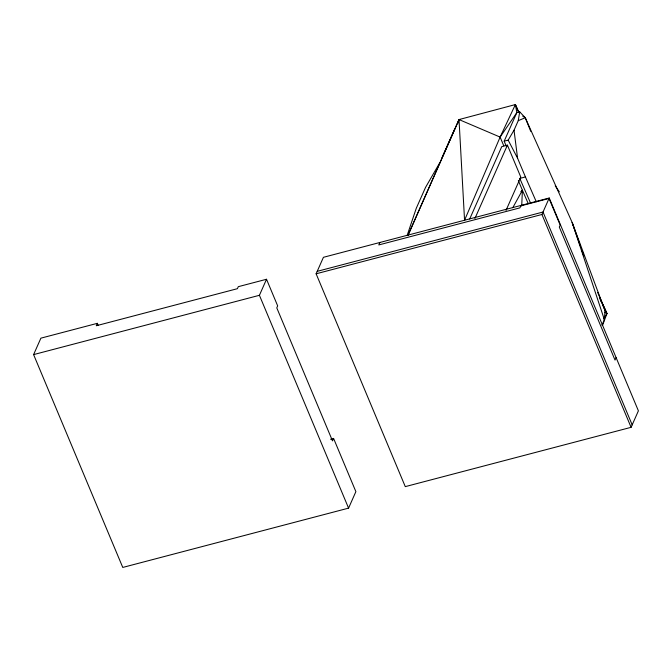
<?xml version="1.0" encoding="UTF-8"?>
<svg xmlns="http://www.w3.org/2000/svg" width="672" height="672" viewBox="0 0 672 672"><rect width="100%" height="100%" fill="white"/><g stroke="black" fill="none" stroke-linecap="round" stroke-linejoin="round"><path stroke-width="1.01" d="M521.716 205.96L522.396 190.26L518.347 180.592M601.927 325.198L604.38 319.654L605.01 310.783L572.158 222.474L525.26 117.726L519.7 111.846L516.844 112.594L500.119 137.088L464.554 220.248L459.018 119.574L515.39 104.563L518.75 112.232L515.39 104.563L500.119 137.088L503.765 145.782M506.184 145.95L504.185 141.179L508.166 140.129L514.021 130.217L518.255 120.666L519.7 111.846M457.792 123.514L459.018 119.574L500.119 137.088M407.19 235.292L416.27 208.295L425.536 187.404L439.673 162.926M602.599 325.231L606.934 313.606L597.694 292.513M330.565 439.236L333.589 438.438L355.883 491.644L348.575 508.133L122.766 567.437L33.6 354.606L40.891 338.159L97.339 323.333L98.154 325.265M97.339 323.333L96.272 325.752L237.409 288.683L238.291 286.675L266.524 279.266L277.662 305.869L276.78 307.868L332.506 440.891L333.589 438.438M348.575 508.133L259.417 295.302L266.524 279.266M316.117 273.798L323.425 257.309L549.234 198.005L638.4 410.836L631.092 427.325L405.283 486.629L316.117 273.798L541.926 214.486L549.234 198.005M379.856 242.525L378.79 244.936L519.918 207.866L520.808 205.867L549.032 198.45L560.179 225.061L559.297 227.06L615.023 360.083L616.106 357.63M442.084 157.483L454.751 128.898M469.678 219.03L501.766 146.622L507.41 145.135L520.792 177.064L506.008 210.412M504.185 141.179L516.844 112.594L515.39 104.563M474.902 218.501L507.41 145.135M512.778 207.707L522.396 190.26L528.259 203.641M603.658 318.864L606.934 313.606L600.247 299.368M520.842 191.663L522.396 190.26M518.255 120.666L525.26 117.726L530.737 131.342M536.281 201.768L525.428 176.938L519.784 178.424L530.628 203.246M317.201 271.345L543.018 212.033L632.184 424.872M33.6 354.606L259.417 295.302M604.632 312.211L606.934 313.606L602.414 304.189L606.934 313.606M522.74 116.189L525.26 117.726M555.215 185.816L559.322 191.814M508.166 140.129L517.583 158.206L525.428 176.938M599.819 298.2L601.406 302.005M541.926 214.486L631.092 427.325M580.07 245.171L572.158 222.474L604.38 319.654M582.128 251.093L583.85 256.024M514.021 130.217L517.583 158.206M459.018 119.574L408.106 235.074L459.018 119.574"/></g></svg>
